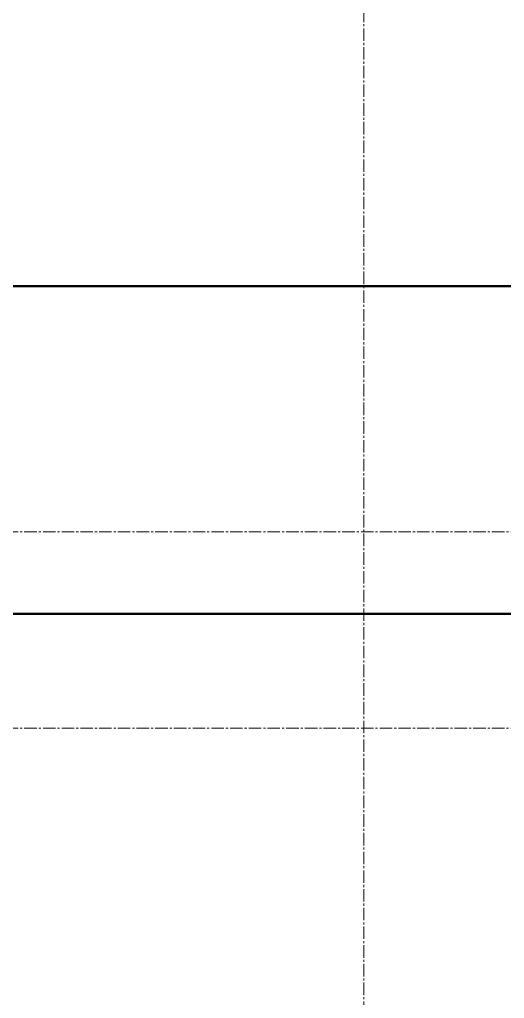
# Model space of a CAD drawing. Header units: millimetres. Extents: x -231292 to 573618, y -153144 to 564035.
# Drawn here: x 36858 to 37598, y -94358 to -92863 of the extents above; entities that cross this region are included whole.
import ezdxf

# ---------------------------------------------------------------- set-up
doc = ezdxf.new("R2010")
doc.units = ezdxf.units.MM
doc.linetypes.add('CENTER2', pattern=[28.575, 19.05, -3.175, 3.175, -3.175])
doc.layers.get('0').update_dxf_attribs({"color": 250})
doc.layers.add('КР_Балки-0.5', color=60, linetype='Continuous', lineweight=50, plot=False)
doc.layers.add('РД_Оси_100', color=250, linetype='Continuous', lineweight=0)

# ---------------------------------------------------------------- blocks, each defined once
blk = doc.blocks.new('оси_рен')
at = {"layer": 'РД_Оси_100', "color": 251, "linetype": 'CENTER2', "true_color": 0x636466}
for points in [[(1224152.916, 135913.25), (1224152.916, 223268.25)], [(1241712.916, 191113.25), (1190197.958, 191113.25), (1189697.958, 191263.25)], [(1241712.916, 190813.25), (1190197.958, 190813.25), (1189697.958, 190663.25)]]:
    blk.add_lwpolyline(points, dxfattribs=at)

msp = doc.modelspace()

# ---------------------------------------------------------------- linework, layer by layer
at = {"layer": 'КР_Балки-0.5', "color": 18, "ltscale": 200, "true_color": 0x000000}
for p, q in [((36683.458, -93270.283), (54283.458, -93270.277)), ((36683.458, -93270.283), (54283.458, -93270.277)), ((54283.458, -93770.277), (36683.458, -93770.283)), ((54283.458, -93770.277), (36683.458, -93770.283))]:
    msp.add_line(p, q, dxfattribs=at)

# ---------------------------------------------------------------- block references
at = {"rotation": 359.999868838025}
msp.add_blockref('оси_рен', (-1186769.82, -284755.728), dxfattribs=at)

doc.saveas('drawing.dxf')
